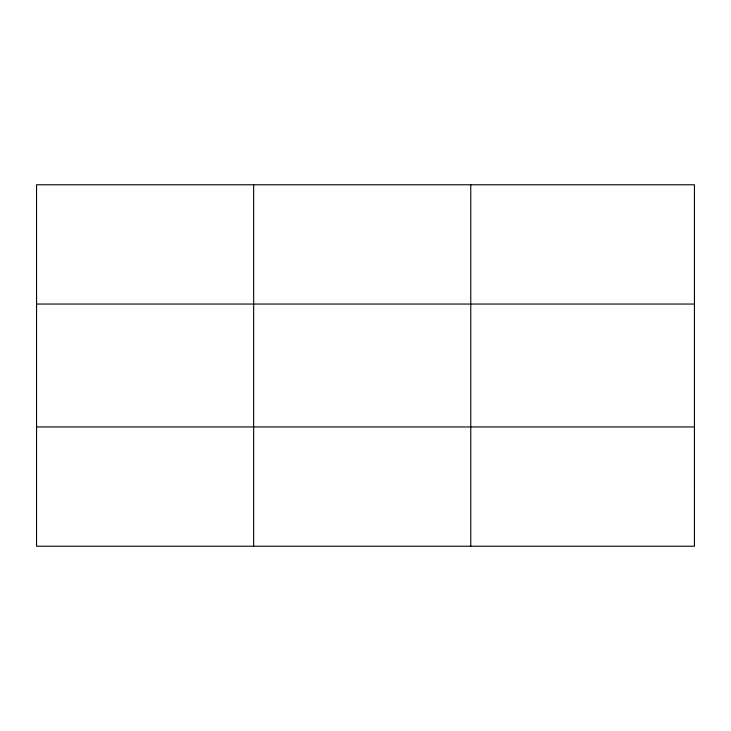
<?xml version="1.0" encoding="UTF-8"?>
<svg xmlns="http://www.w3.org/2000/svg" width="731" height="731" viewBox="0 0 731 731"><rect width="100%" height="100%" fill="white"/><g stroke="black" fill="none" stroke-linecap="round" stroke-linejoin="round"><path stroke-width="1.1" d="M253.657 184.769L253.657 546.231M470.764 184.769L470.764 546.231M36.55 304.05L694.45 304.05M36.55 426.95L694.45 426.95M694.45 486.59L694.45 546.231L36.55 546.231L36.55 184.769L694.45 184.769L694.45 486.59"/></g></svg>
